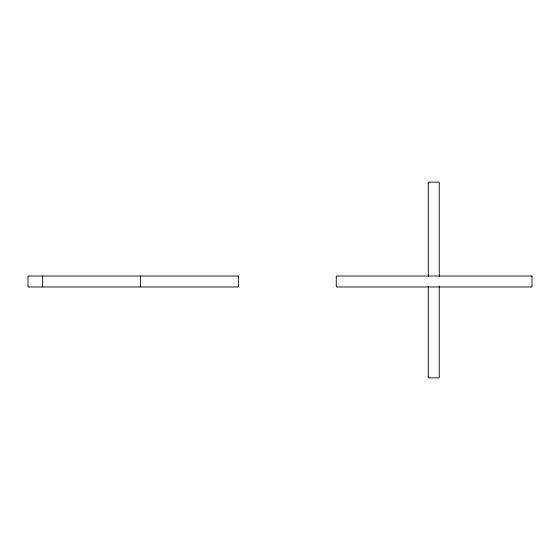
<?xml version="1.0" encoding="UTF-8"?>
<svg xmlns="http://www.w3.org/2000/svg" width="560" height="560" viewBox="0 0 560 560"><rect width="100%" height="100%" fill="white"/><g stroke="black" fill="none" stroke-linecap="round" stroke-linejoin="round"><path stroke-width="0.84" d="M439.236 276.507L439.236 182.133L428.281 182.133L428.281 276.507M439.236 286.118L439.236 377.867L428.281 377.867L428.281 286.118M140.546 276.017L140.546 286.979M42.679 276.017L42.679 286.979M238.406 276.017L28 276.017L28 286.979L238.406 286.979L238.406 276.017M532 276.017L336.273 276.017L336.273 286.979L532 286.979L532 276.017"/></g></svg>
